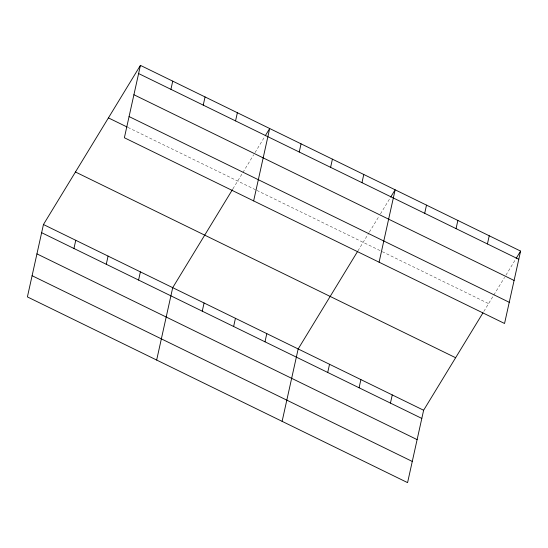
<?xml version="1.0" encoding="UTF-8"?>
<svg xmlns="http://www.w3.org/2000/svg" width="548" height="548" viewBox="0 0 548 548"><rect width="100%" height="100%" fill="white"/><g stroke="black" fill="none" stroke-linecap="round" stroke-linejoin="round"><path stroke-width="0.41" stroke-dasharray="2.74 2.06" d="M232.907 188.868L253.683 154.776M255.019 152.591L264.794 136.541M357.933 250.868L368.92 232.845M369.366 232.112L379.141 216.063M380.476 213.878L390.251 197.828M483.822 311.449L504.598 277.356M505.934 275.165L515.709 259.122M127.965 127.431L256.039 190.005M256.807 190.375L381.497 251.292M382.264 251.669L488.597 303.613"/><path stroke-width="0.82" d="M140.425 65.37L124.375 137.754L504.55 323.484L520.6 251.094L140.425 65.37L43.45 224.516L27.4 296.906L407.575 482.63L423.625 410.247L482.959 312.867M73.953 248.484L75.761 240.305M106.264 264.266L108.079 256.094M170.928 89.331L172.736 81.159M138.582 280.055L140.391 271.877M203.24 105.12L205.055 96.941M156.66 360.05L172.709 287.666L232.475 189.581M235.558 120.903L237.366 112.73M202.26 311.161L204.075 302.989M253.635 200.904L269.685 128.513L265.239 135.808M233.626 326.485L235.435 318.313M299.235 152.015L301.051 143.836M264.985 341.808L266.801 333.629M330.602 167.339L332.41 159.16M282.117 421.344L298.167 348.953L357.502 251.58M361.968 182.662L363.776 174.483M327.718 372.455L329.533 364.276M379.093 262.191L395.142 189.807L390.697 197.102M359.084 387.779L360.892 379.6M424.693 213.302L426.508 205.13M390.443 403.095L392.258 394.923M456.059 228.626L457.868 220.447M487.425 243.949L489.234 235.77M516.154 258.389L520.6 251.094M138.61 73.548L518.785 259.273M133.918 94.736L514.093 280.46M129.075 116.566L509.25 302.291M108.422 117.889L127.211 127.068M75.453 171.997L455.628 357.728M43.45 224.516L423.625 410.247M41.634 232.695L421.809 418.419M36.935 253.882L417.11 439.612M32.099 275.713L412.274 461.443"/></g></svg>
